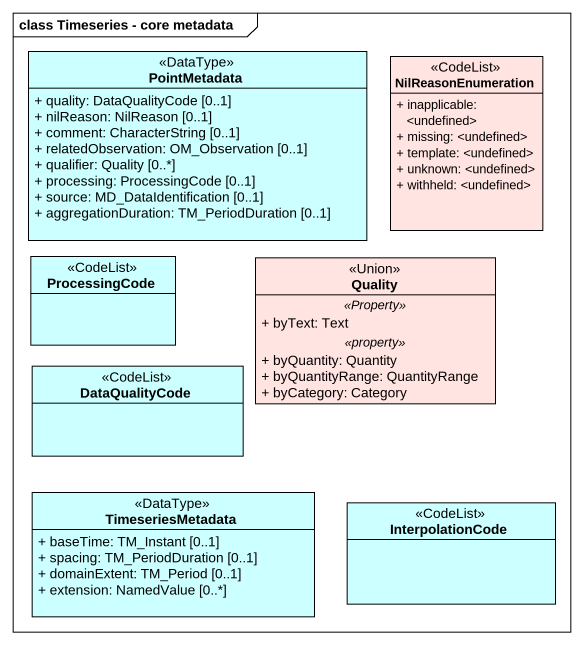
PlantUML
@startuml
mainframe class Timeseries - core metadata
hide circle
hide empty members
skinparam classAttributeIconSize 0
class PointMetadata <<DataType>> #CCFFFF {
  + quality: DataQualityCode [0..1]
  + nilReason: NilReason [0..1]
  + comment: CharacterString [0..1]
  + relatedObservation: OM_Observation [0..1]
  + qualifier: Quality [0..*]
  + processing: ProcessingCode [0..1]
  + source: MD_DataIdentification [0..1]
  + aggregationDuration: TM_PeriodDuration [0..1]
}
class NilReasonEnumeration <<CodeList>> #FFE4E1 {
  + inapplicable: <undefined>
  + missing: <undefined>
  + template: <undefined>
  + unknown: <undefined>
  + withheld: <undefined>
}
class ProcessingCode <<CodeList>> #CCFFFF
class Quality <<Union>> #FFE4E1 {
  .. <<Property>> ..
  + byText: Text
  .. <<property>> ..
  + byQuantity: Quantity
  + byQuantityRange: QuantityRange
  + byCategory: Category
}
class DataQualityCode <<CodeList>> #CCFFFF
class TimeseriesMetadata <<DataType>> #CCFFFF {
  + baseTime: TM_Instant [0..1]
  + spacing: TM_PeriodDuration [0..1]
  + domainExtent: TM_Period [0..1]
  + extension: NamedValue [0..*]
}
class InterpolationCode <<CodeList>> #CCFFFF
@enduml
